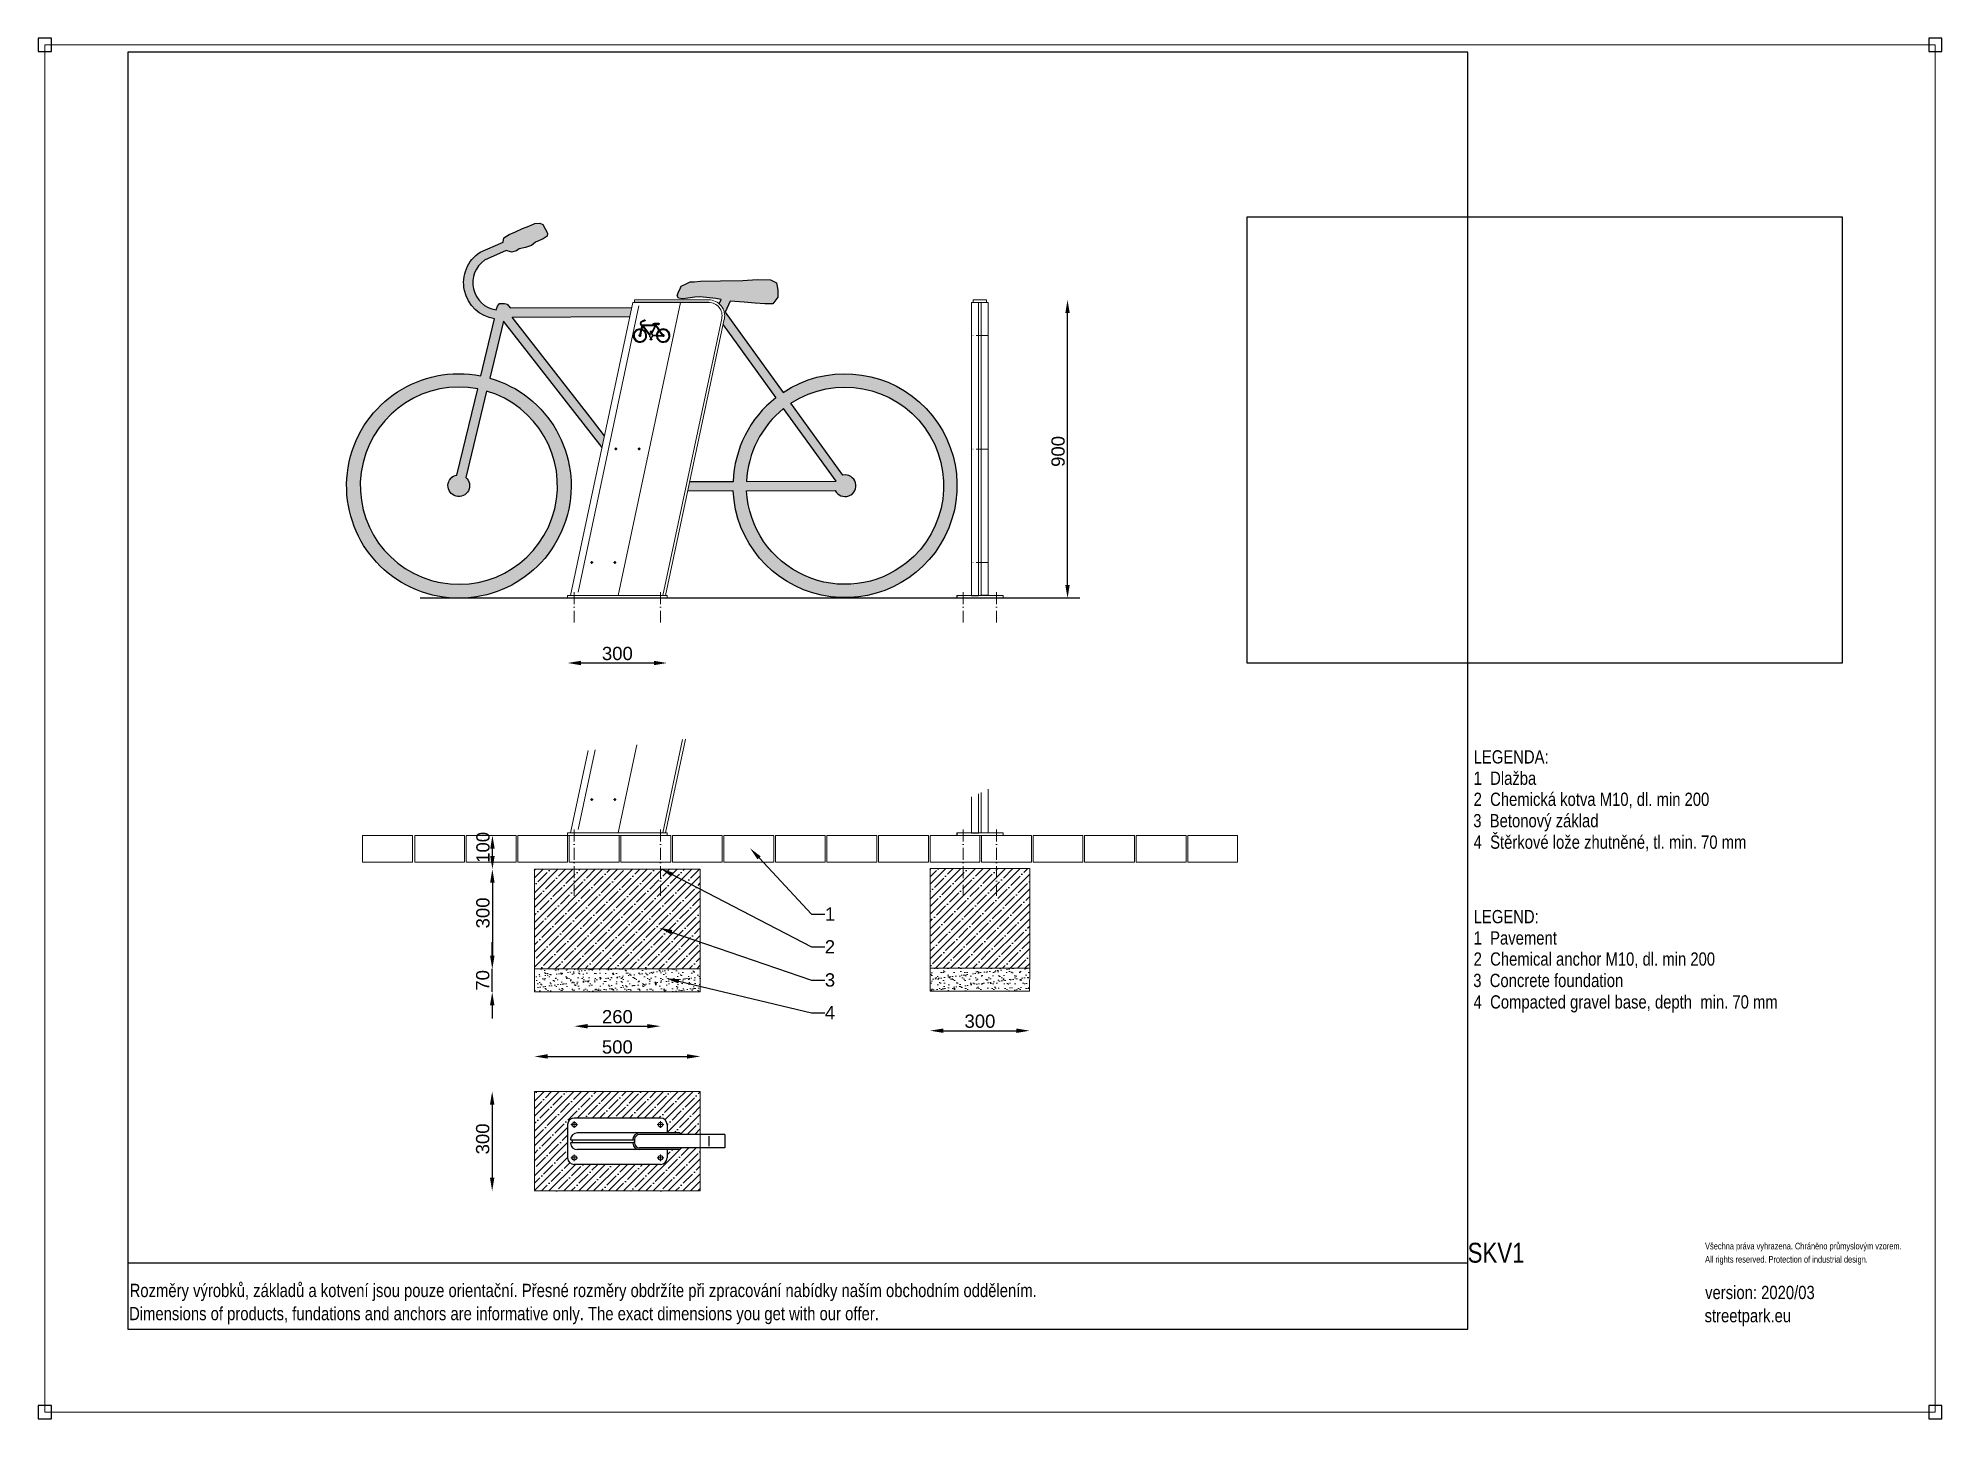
# Model space of a CAD drawing. Header units: millimetres. Extents: x -1411 to 5721, y -19797 to 4144.
# Drawn here: x -20 to 5721, y -20 to 4144 of the extents above; entities outside this region: 1.
import ezdxf
from ezdxf import colors
from ezdxf.entities.mleader import LeaderData, LeaderLine
from ezdxf.math import Vec2, Vec3

# ---------------------------------------------------------------- set-up
doc = ezdxf.new("R2010")
doc.units = ezdxf.units.MM
doc.linetypes.add('ACAD_ISO10W100', pattern=[18.5, 12, -3, 0.5, -3])
doc.linetypes.add('INCONTINUOUS', pattern=[200000.001, 200000, -0.001])
for name, color, linetype in [('KONSTRUKCNI', 6, 'Continuous'), ('KOTY', 3, 'INCONTINUOUS'), ('OBRYSOVA', 7, 'Continuous'), ('OSY', 1, 'ACAD_ISO10W100'), ('POSTAVY ATD', 8, 'Continuous'), ('SRAFY', 30, 'Continuous')]:
    doc.layers.add(name, color=color, linetype=linetype)
doc.layers.add('Nekreslit', color=6, linetype='Continuous', plot=False)
doc.styles.add('SEACAD_Arial', font='arial.ttf', dxfattribs={"width": 0.8})
doc.styles.get("Standard").update_dxf_attribs({"font": 'arial.ttf'})
doc.dimstyles.new('PROFI_CSN', dxfattribs={"dimscale": 0, "dimtxt": 3.5, "dimasz": 3, "dimexe": 1, "dimexo": 0, "dimgap": 1.5, "dimtad": 1, "dimlfac": -1, "dimdsep": 46, "dimtxsty": 'Standard', "dimcen": 0, "dimdle": 1, "dimclrd": 256, "dimclre": 256, "dimclrt": 256, "dimadec": 0, "dimazin": 0, "dimtfac": 0.6, "dimtmove": 0, "dimatfit": 1, "dimfxl": 1, "dimtolj": 1, "dimarcsym": 0})
picture_1 = doc.add_image_def('image1.jpg', size_in_pixel=(1600, 1200))

# ---------------------------------------------------------------- blocks, each defined once
blk = doc.blocks.new('*D1')
at = {"layer": 'DEFPOINTS', "color": 0, "transparency": 16777216}
for p in [(1349.3, 1337.3), (1476.7, 1337.3), (1476.7, 1267.3)]:
    blk.add_point(p, dxfattribs=at)
at = {"layer": 'KOTY', "color": 7, "lineweight": -2, "transparency": 16777216}
for p, q in [((1349.3, 1377.3), (1349.3, 1417.3)), ((1349.3, 1267.3), (1349.3, 1337.3)), ((1349.3, 1227.3), (1349.3, 1187.3))]:
    blk.add_line(p, q, dxfattribs=at)
at = {"layer": 'KOTY', "color": 7, "transparency": 16777216}
for points in [[(1342.7, 1377.3), (1356, 1377.3), (1349.3, 1337.3)], [(1342.7, 1227.3), (1356, 1227.3), (1349.3, 1267.3)]]:
    blk.add_solid(points, dxfattribs=at)
at = {"layer": 'KOTY', "color": 7, "lineweight": 13, "transparency": 16777216, "insert": (1320.9, 1302.3), "char_height": 40, "attachment_point": 5, "rotation": 90}
blk.add_mtext('\\A1;70', dxfattribs=at)
blk = doc.blocks.new('*D4')
at = {"layer": 'DEFPOINTS', "color": 0, "transparency": 16777216}
for p in [(1476.7, 1637.3), (1349.8, 1337.3), (1476.7, 1337.3)]:
    blk.add_point(p, dxfattribs=at)
at = {"layer": 'KOTY', "color": 7, "lineweight": -2, "transparency": 16777216}
blk.add_line((1349.8, 1597.3), (1349.8, 1377.3), dxfattribs=at)
at = {"layer": 'KOTY', "color": 7, "transparency": 16777216}
for points in [[(1343.1, 1597.3), (1356.5, 1597.3), (1349.8, 1637.3)], [(1343.1, 1377.3), (1356.5, 1377.3), (1349.8, 1337.3)]]:
    blk.add_solid(points, dxfattribs=at)
at = {"layer": 'KOTY', "color": 7, "lineweight": 13, "transparency": 16777216, "insert": (1321.4, 1505.7), "char_height": 40, "attachment_point": 5, "rotation": 90}
blk.add_mtext('\\A1;300', dxfattribs=at)
blk = doc.blocks.new('*D5')
at = {"layer": 'DEFPOINTS', "color": 0, "transparency": 16777216}
for p in [(2839.8, 3354.4), (3084.1, 3354.4), (2889.8, 2454.4)]:
    blk.add_point(p, dxfattribs=at)
at = {"layer": 'KOTY', "color": 7, "lineweight": -2, "transparency": 16777216}
blk.add_line((3084.1, 2494.4), (3084.1, 3314.4), dxfattribs=at)
at = {"layer": 'KOTY', "color": 7, "transparency": 16777216}
for points in [[(3077.4, 3314.4), (3090.7, 3314.4), (3084.1, 3354.4)], [(3077.4, 2494.4), (3090.7, 2494.4), (3084.1, 2454.4)]]:
    blk.add_solid(points, dxfattribs=at)
at = {"layer": 'KOTY', "color": 7, "lineweight": 13, "transparency": 16777216, "insert": (3055.7, 2897.2), "char_height": 40, "attachment_point": 5, "rotation": 90}
blk.add_mtext('\\A1;900', dxfattribs=at)
blk = doc.blocks.new('*D6')
at = {"layer": 'DEFPOINTS', "color": 0, "transparency": 16777216}
for p in [(1350, 1739.3), (1576.7, 1739.3), (1476.7, 1637.3)]:
    blk.add_point(p, dxfattribs=at)
at = {"layer": 'KOTY', "color": 7, "lineweight": -2, "transparency": 16777216}
blk.add_line((1350, 1677.3), (1350, 1699.3), dxfattribs=at)
at = {"layer": 'KOTY', "color": 7, "transparency": 16777216}
for points in [[(1343.4, 1699.3), (1356.7, 1699.3), (1350, 1739.3)], [(1343.4, 1677.3), (1356.7, 1677.3), (1350, 1637.3)]]:
    blk.add_solid(points, dxfattribs=at)
at = {"layer": 'KOTY', "color": 7, "lineweight": 13, "transparency": 16777216, "insert": (1321.6, 1703.3), "char_height": 40, "attachment_point": 5, "rotation": 90}
blk.add_mtext('\\A1;100', dxfattribs=at)
blk = doc.blocks.new('*D8')
at = {"layer": 'DEFPOINTS', "color": 0, "transparency": 16777216}
for p in [(1476.7, 1267.3), (1976.7, 1267.3), (1976.7, 1072.9)]:
    blk.add_point(p, dxfattribs=at)
at = {"layer": 'KOTY', "color": 7, "lineweight": -2, "transparency": 16777216}
blk.add_line((1516.7, 1072.9), (1936.7, 1072.9), dxfattribs=at)
at = {"layer": 'KOTY', "color": 7, "transparency": 16777216}
for points in [[(1516.7, 1079.6), (1516.7, 1066.3), (1476.7, 1072.9)], [(1936.7, 1079.6), (1936.7, 1066.3), (1976.7, 1072.9)]]:
    blk.add_solid(points, dxfattribs=at)
at = {"layer": 'KOTY', "color": 7, "lineweight": 13, "transparency": 16777216, "insert": (1726.7, 1101.3), "char_height": 40, "attachment_point": 5}
blk.add_mtext('\\A1;500', dxfattribs=at)
blk = doc.blocks.new('*D9')
at = {"layer": 'DEFPOINTS', "color": 0, "transparency": 16777216}
for p in [(2669.8, 1339.3), (2969.9, 1339.3), (2969.9, 1150.5)]:
    blk.add_point(p, dxfattribs=at)
at = {"layer": 'KOTY', "color": 7, "lineweight": -2, "transparency": 16777216}
blk.add_line((2709.8, 1150.5), (2929.9, 1150.5), dxfattribs=at)
at = {"layer": 'KOTY', "color": 7, "transparency": 16777216}
for points in [[(2709.8, 1157.2), (2709.8, 1143.9), (2669.8, 1150.5)], [(2929.9, 1157.2), (2929.9, 1143.9), (2969.9, 1150.5)]]:
    blk.add_solid(points, dxfattribs=at)
at = {"layer": 'KOTY', "color": 7, "lineweight": 13, "transparency": 16777216, "insert": (2819.9, 1179), "char_height": 40, "attachment_point": 5}
blk.add_mtext('\\A1;300', dxfattribs=at)
blk = doc.blocks.new('*D10')
at = {"layer": 'DEFPOINTS', "color": 0, "transparency": 16777216}
for p in [(1476.7, 967.3), (1349.2, 667.3), (1476.7, 667.3)]:
    blk.add_point(p, dxfattribs=at)
at = {"layer": 'KOTY', "color": 7, "lineweight": -2, "transparency": 16777216}
blk.add_line((1349.2, 927.3), (1349.2, 707.3), dxfattribs=at)
at = {"layer": 'KOTY', "color": 7, "transparency": 16777216}
for points in [[(1342.5, 927.3), (1355.9, 927.3), (1349.2, 967.3)], [(1342.5, 707.3), (1355.9, 707.3), (1349.2, 667.3)]]:
    blk.add_solid(points, dxfattribs=at)
at = {"layer": 'KOTY', "color": 7, "lineweight": 13, "transparency": 16777216, "insert": (1320.7, 824.3), "char_height": 40, "attachment_point": 5, "rotation": 90}
blk.add_mtext('\\A1;300', dxfattribs=at)
blk = doc.blocks.new('*D11')
at = {"layer": 'DEFPOINTS', "color": 0, "transparency": 16777216}
for p in [(1596.7, 1637.3), (1856.7, 1637.3), (1856.7, 1164.1)]:
    blk.add_point(p, dxfattribs=at)
at = {"layer": 'KOTY', "color": 7, "lineweight": -2, "transparency": 16777216}
blk.add_line((1636.7, 1164.1), (1816.7, 1164.1), dxfattribs=at)
at = {"layer": 'KOTY', "color": 7, "transparency": 16777216}
for points in [[(1636.7, 1170.7), (1636.7, 1157.4), (1596.7, 1164.1)], [(1816.7, 1170.7), (1816.7, 1157.4), (1856.7, 1164.1)]]:
    blk.add_solid(points, dxfattribs=at)
at = {"layer": 'KOTY', "color": 7, "lineweight": 13, "transparency": 16777216, "insert": (1726.7, 1192.5), "char_height": 40, "attachment_point": 5}
blk.add_mtext('\\A1;260', dxfattribs=at)
blk = doc.blocks.new('*D12')
at = {"layer": 'DEFPOINTS', "color": 0, "transparency": 16777216}
for p in [(1576.7, 2454.4), (1876.7, 2454.4), (1876.7, 2259.3)]:
    blk.add_point(p, dxfattribs=at)
at = {"layer": 'KOTY', "color": 7, "lineweight": -2, "transparency": 16777216}
blk.add_line((1616.7, 2259.3), (1836.7, 2259.3), dxfattribs=at)
at = {"layer": 'KOTY', "color": 7, "transparency": 16777216}
for points in [[(1616.7, 2265.9), (1616.7, 2252.6), (1576.7, 2259.3)], [(1836.7, 2265.9), (1836.7, 2252.6), (1876.7, 2259.3)]]:
    blk.add_solid(points, dxfattribs=at)
at = {"layer": 'KOTY', "color": 7, "lineweight": 13, "transparency": 16777216, "insert": (1726.7, 2287.7), "char_height": 40, "attachment_point": 5}
blk.add_mtext('\\A1;300', dxfattribs=at)
blk = doc.blocks.new('*D3')
at = {"layer": 'DEFPOINTS', "color": 0, "transparency": 16777216}
for p in [(-1411, -17696.9), (-1257.3, -17696.9), (-1411, -19796.8)]:
    blk.add_point(p, dxfattribs=at)
at = {"layer": 'OBRYSOVA', "color": 7, "lineweight": -2, "transparency": 16777216}
blk.add_line((-1257.3, -19756.8), (-1257.3, -17736.9), dxfattribs=at)
at = {"layer": 'OBRYSOVA', "color": 7, "transparency": 16777216}
for points in [[(-1264, -17736.9), (-1250.7, -17736.9), (-1257.3, -17696.9)], [(-1264, -19756.8), (-1250.7, -19756.8), (-1257.3, -19796.8)]]:
    blk.add_solid(points, dxfattribs=at)
at = {"layer": 'OBRYSOVA', "color": 7, "lineweight": 15, "transparency": 16777216, "insert": (-1285.8, -18746.8), "char_height": 40, "attachment_point": 5, "rotation": 90}
blk.add_mtext('\\A1;2100', dxfattribs=at)

msp = doc.modelspace()

# ---------------------------------------------------------------- hatches: boundary and pattern name
h = msp.add_hatch(color=9)
h.paths.add_polyline_path([(1341.9, 3118.4), (1383.4, 3290.3), (1680.6, 2909), (1688.1, 2944.1), (1651.3, 2991.3), (1409, 3302.2), (1764.5, 3303.9), (1770.4, 3331.5), (1403.5, 3329.7), (1394.5, 3341.6), (1386.5, 3343), (1371.7, 3342.9), (1365.2, 3334.9), (1360.8, 3323.9, -0.677618), (1326.5, 3474.2), (1391.9, 3502.7), (1407.7, 3497.6), (1422.3, 3501.9), (1431, 3508.1), (1449.9, 3512.4), (1468.2, 3517.8), (1479.4, 3528.2), (1502.7, 3538.7), (1514.7, 3545.8), (1516.4, 3555.3), (1501.6, 3581.2), (1492.9, 3585.5), (1478.2, 3584.6), (1460, 3576.6), (1441.1, 3569.6), (1419.5, 3559.2), (1400.4, 3551.2), (1384.8, 3541.6), (1382.5, 3528.6), (1313.2, 3498.4, 0.687103), (1356.6, 3296.7), (1315.1, 3124.9, 49.066025)])
h.paths.add_polyline_path([(1305.7, 3085.6), (1243, 2826, 4.529193), (1269.6, 2818.9), (1332.4, 3079.1, -0.952529), (1193.1, 2501.8, -0.023152), (1166.4, 2508.1, -0.956965)], flags=16)
h.paths.add_polyline_path([(2226.5, 3075.2), (2051.3, 3317.2), (2067.1, 3350), (2109.3, 3346.9), (2142.3, 3344.6), (2171.8, 3342.4), (2195.4, 3342.5), (2210.7, 3362.6), (2210.6, 3383.9), (2207, 3405.1), (2188, 3414.5), (2147.8, 3415.6), (2105.3, 3412.9), (2038.1, 3411.3), (1977.8, 3411), (1957.8, 3408.6), (1946.1, 3408.6), (1936.6, 3403.8), (1919.3, 3395.1), (1915.5, 3385.9), (1910.8, 3378.9), (1906.9, 3366.8), (1910.9, 3358.9), (1923.9, 3357.7), (1939.1, 3359), (1960.4, 3362.6), (1975.8, 3363.8), (1995.8, 3361.6), (2023.1, 3358.2), (2039.8, 3355), (2033.8, 3342.6, -0.272162), (2049.2, 3296.4), (2045.4, 3278.5), (2204.3, 3059.1, 0.220395), (2075.8, 2805.9), (1944.8, 2805.2), (1938.9, 2777.7), (2075.9, 2778.4, 3.794465)])
h.paths.add_polyline_path([(2598.5, 2561.3, -0.610485), (2116.3, 2778.6), (2383.7, 2779.9, 2.046354), (2407, 2825.9), (2250.2, 3042.4, -0.954745)], flags=16)
h.paths.add_polyline_path([(2386.4, 2807.4), (2116.2, 2806.1, -0.217493), (2228, 3026.3)], flags=16)
at = {"transparency": 33554508}
h = msp.add_hatch(dxfattribs=at)
h.set_pattern_fill('ANSI35', color=9, scale=5)
h.paths.add_polyline_path([(1976.7, 1637.3), (1476.7, 1637.3), (1476.7, 1337.3), (1976.7, 1337.3)])
h = msp.add_hatch(dxfattribs=at)
h.set_pattern_fill('ANSI35', color=9, scale=5)
h.paths.add_polyline_path([(2969.9, 1639.3), (2669.8, 1639.3), (2669.8, 1339.3), (2969.9, 1339.3)])
h = msp.add_hatch(dxfattribs=at)
h.set_pattern_fill('ANSI35', color=9, scale=5)
h.paths.add_polyline_path([(1476.7, 667.3), (1976.7, 667.3), (1976.7, 797.3), (1916.7, 797.3), (1916.7, 794.3, -0.414214), (1914.7, 792.3), (1876.7, 792.3), (1876.7, 767.3, -0.414214), (1856.7, 747.3), (1596.7, 747.3, -0.414214), (1576.7, 767.3), (1576.7, 867.3, -0.414214), (1596.7, 887.3), (1856.7, 887.3, -0.414214), (1876.7, 867.3), (1876.7, 842.3), (1914.7, 842.3, -0.414214), (1916.7, 840.3), (1916.7, 837.3), (1976.7, 837.3), (1976.7, 967.3), (1476.7, 967.3)])
at = {"layer": 'POSTAVY ATD'}
h = msp.add_hatch(color=7, dxfattribs=at)
edge = h.paths.add_edge_path(flags=16)
edge.add_line((1828.4, 3251.4), (1828.3, 3257.9))
edge.add_line((1828.3, 3257.9), (1830.2, 3257.9))
edge.add_line((1830.2, 3257.9), (1830.2, 3259))
edge.add_line((1830.2, 3259), (1825.7, 3259))
edge.add_line((1825.7, 3259), (1825.7, 3257.9))
edge.add_line((1825.7, 3257.9), (1827.5, 3257.9))
edge.add_line((1827.5, 3257.9), (1827.6, 3251.3))
edge.add_arc((1828.2, 3246.3), 5.07, 96.61221, 126.57722)
edge.add_line((1825.1, 3250.4), (1821.7, 3254.8))
edge.add_line((1821.7, 3254.8), (1819, 3258.2))
edge.add_line((1819, 3258.2), (1804.4, 3276.9))
edge.add_line((1804.4, 3276.9), (1840.9, 3277.1))
edge.add_line((1840.9, 3277.1), (1828.5, 3251.4))
edge.add_arc((1828.2, 3246.3), 5.07, 86.19149, 87.78087)
edge = h.paths.add_edge_path(flags=16)
edge.add_arc((1794.8, 3246.4), 17.9, 78.95638, 253.91725)
edge.add_arc((1794.8, 3246.4), 17.9, 253.91725, 259.22227)
edge.add_arc((1794.8, 3246.4), 17.9, 259.22227, 433.65136)
edge.add_line((1799.8, 3263.5), (1796.1, 3247.9))
edge.add_arc((1794.8, 3246.4), 1.96, -259.9939, 50.20379, ccw=False)
edge.add_line((1794.5, 3248.3), (1798.2, 3263.9))
edge = h.paths.add_edge_path(flags=16)
edge.add_line((1830.1, 3251), (1842.2, 3276.1))
edge.add_line((1842.2, 3276.1), (1852.2, 3262.3))
edge.add_arc((1864.8, 3246.4), 20.3, 128.23284, 177.94885)
edge.add_line((1844.5, 3247.1), (1833.2, 3247.1))
edge.add_arc((1828.2, 3246.3), 5.07, 8.51092, 67.48582)
edge = h.paths.add_edge_path()
edge.add_line((1802.8, 3290.5), (1803, 3291.3))
edge.add_line((1803, 3291.3), (1803.9, 3291.9))
edge.add_line((1803.9, 3291.9), (1805.1, 3292.4))
edge.add_line((1805.1, 3292.4), (1806.4, 3293))
edge.add_line((1806.4, 3293), (1807.5, 3293.4))
edge.add_line((1807.5, 3293.4), (1808.6, 3293.9))
edge.add_line((1808.6, 3293.9), (1809.5, 3293.9))
edge.add_line((1809.5, 3293.9), (1810, 3293.7))
edge.add_line((1810, 3293.7), (1810.9, 3292.1))
edge.add_line((1810.9, 3292.1), (1810.8, 3291.6))
edge.add_line((1810.8, 3291.6), (1810.1, 3291.1))
edge.add_line((1810.1, 3291.1), (1808.7, 3290.5))
edge.add_line((1808.7, 3290.5), (1808, 3289.9))
edge.add_line((1808, 3289.9), (1806.9, 3289.6))
edge.add_line((1806.9, 3289.6), (1805.8, 3289.3))
edge.add_line((1805.8, 3289.3), (1805.2, 3288.9))
edge.add_line((1805.2, 3288.9), (1804.4, 3288.7))
edge.add_line((1804.4, 3288.7), (1803.4, 3289))
edge.add_line((1803.4, 3289), (1799.5, 3287.3))
edge.add_arc((1802.3, 3283.2), 4.99, 124.64556, 261.13468)
edge.add_line((1801.5, 3278.2), (1801.8, 3278.9))
edge.add_line((1801.8, 3278.9), (1802.2, 3279.4))
edge.add_line((1802.2, 3279.4), (1803.1, 3279.4))
edge.add_line((1803.1, 3279.4), (1803.6, 3279.3))
edge.add_line((1803.6, 3279.3), (1804.1, 3278.6))
edge.add_line((1804.1, 3278.6), (1841.7, 3278.8))
edge.add_line((1841.7, 3278.8), (1842.3, 3280.1))
edge.add_line((1842.3, 3280.1), (1841.3, 3280.3))
edge.add_line((1841.3, 3280.3), (1839.7, 3280.5))
edge.add_line((1839.7, 3280.5), (1838.5, 3280.6))
edge.add_line((1838.5, 3280.6), (1837.6, 3280.6))
edge.add_line((1837.6, 3280.6), (1836.3, 3280.3))
edge.add_line((1836.3, 3280.3), (1835.4, 3280.3))
edge.add_line((1835.4, 3280.3), (1834.6, 3280.3))
edge.add_line((1834.6, 3280.3), (1834.4, 3280.8))
edge.add_line((1834.4, 3280.8), (1834.6, 3281.5))
edge.add_line((1834.6, 3281.5), (1834.9, 3282))
edge.add_line((1834.9, 3282), (1835.1, 3282.5))
edge.add_line((1835.1, 3282.5), (1836.1, 3283))
edge.add_line((1836.1, 3283), (1836.7, 3283.3))
edge.add_line((1836.7, 3283.3), (1837.4, 3283.3))
edge.add_line((1837.4, 3283.3), (1838.6, 3283.5))
edge.add_line((1838.6, 3283.5), (1842.2, 3283.5))
edge.add_line((1842.2, 3283.5), (1846.3, 3283.6))
edge.add_line((1846.3, 3283.6), (1848.8, 3283.7))
edge.add_line((1848.8, 3283.7), (1851.2, 3283.7))
edge.add_line((1851.2, 3283.7), (1852.4, 3283.1))
edge.add_line((1852.4, 3283.1), (1852.6, 3281.8))
edge.add_line((1852.6, 3281.8), (1852.6, 3280.6))
edge.add_line((1852.6, 3280.6), (1851.7, 3279.3))
edge.add_line((1851.7, 3279.3), (1850.3, 3279.3))
edge.add_line((1850.3, 3279.3), (1848.5, 3279.5))
edge.add_line((1848.5, 3279.5), (1846.5, 3279.6))
edge.add_line((1846.5, 3279.6), (1844, 3279.8))
edge.add_line((1844, 3279.8), (1843, 3277.8))
edge.add_line((1843, 3277.8), (1853.6, 3263.3))
edge.add_arc((1864.8, 3246.4), 20.3, -177.38089, 123.56258, ccw=False)
edge.add_line((1844.5, 3245.5), (1833.1, 3245.4))
edge.add_arc((1828.2, 3246.3), 5.07, 272.78709, 349.7469, ccw=False)
edge.add_line((1828.4, 3241.2), (1828.4, 3235.4))
edge.add_line((1828.4, 3235.4), (1830.3, 3235.4))
edge.add_line((1830.3, 3235.4), (1830.3, 3234.2))
edge.add_line((1830.3, 3234.2), (1825.9, 3234.2))
edge.add_line((1825.9, 3234.2), (1825.9, 3235.4))
edge.add_line((1825.9, 3235.4), (1827.7, 3235.4))
edge.add_line((1827.7, 3235.4), (1827.6, 3241.3))
edge.add_arc((1828.2, 3246.3), 5.07, 145.52885, 263.95575, ccw=False)
edge.add_line((1824, 3249.2), (1802.9, 3276.2))
edge.add_line((1802.9, 3276.2), (1800.4, 3265.9))
edge.add_arc((1794.8, 3246.4), 20.3, -281.34507, 73.98466, ccw=False)
edge.add_line((1798.8, 3266.3), (1801.3, 3276.6))
edge.add_arc((1802.3, 3283.2), 6.64, 123.16244, 261.13468, ccw=False)
edge.add_line((1798.7, 3288.7), (1802.8, 3290.5))
edge = h.paths.add_edge_path(flags=16)
edge.add_arc((1864.8, 3246.4), 17.9, 128.55021, 177.63148)
edge.add_line((1846.9, 3247.1), (1863.2, 3247.2))
edge.add_line((1863.2, 3247.2), (1853.6, 3260.3))
edge = h.paths.add_edge_path(flags=16)
edge.add_arc((1864.8, 3246.4), 17.9, -51.44979, 123.24521, ccw=False)
edge.add_arc((1864.8, 3246.4), 17.9, 182.93648, 308.55021, ccw=False)
edge.add_line((1846.9, 3245.5), (1863, 3245.5))
edge.add_arc((1864.8, 3246.4), 1.96, 205.17795, 461.00374)
edge.add_line((1864.4, 3248.3), (1855, 3261.3))
at = {"layer": 'SRAFY', "lineweight": 15}
h = msp.add_hatch(dxfattribs=at)
h.set_pattern_fill('AR-SAND', color=9, scale=0.5, style=0)
h.paths.add_polyline_path([(1476.7, 1337.3), (1476.7, 1267.3), (1976.7, 1267.3), (1976.7, 1337.3)])
h = msp.add_hatch(dxfattribs=at)
h.set_pattern_fill('AR-SAND', color=9, scale=0.5, style=0)
h.paths.add_polyline_path([(2969.9, 1339.3), (2669.8, 1339.3), (2669.8, 1269.3), (2969.8, 1269.3)])

# ---------------------------------------------------------------- linework, layer by layer
at = {"layer": 'KONSTRUKCNI', "color": 9}
msp.add_line((3121.4, 2454.4), (1132.1, 2454.4), dxfattribs=at)
at = {"layer": 'Nekreslit'}
msp.add_line((250.6, 451.1), (4290.6, 451.1), dxfattribs=at)
at = {"layer": 'Nekreslit', "color": 4, "lineweight": 15}
msp.add_lwpolyline([(5700.6, 0), (0, 0), (0, 4123.6), (5700.6, 4123.6)], close=True, dxfattribs=at)
at = {"layer": 'Nekreslit'}
msp.add_lwpolyline([(250.6, 251.1), (4290.6, 251.1), (4290.6, 4101.1), (250.6, 4101.1)], close=True, dxfattribs=at)
at = {"layer": 'OBRYSOVA', "lineweight": 15}
for p, q in [((1585.7, 2462.4), (1773.6, 3346.4)), ((1608.2, 2472.4), (1791.9, 3336.4)), ((1728.8, 2462.4), (1916.7, 3346.4)), ((1916.7, 3346.4), (1773.6, 3346.4)), ((2002.3, 3354.4), (1778.6, 3354.4)), ((1778.6, 3354.4), (1778.6, 3346.4)), ((2815.8, 3346.4), (2794.8, 3346.4)), ((2794.8, 3346.4), (2794.8, 2462.4)), ((2839.8, 3354.4), (2799.8, 3354.4)), ((2799.8, 3354.4), (2799.8, 3346.4)), ((2799.8, 3346.4), (2839.8, 3346.4)), ((2815.8, 2462.4), (2815.8, 3346.4)), ((2823.8, 2462.4), (2823.8, 3346.4)), ((2823.8, 3346.4), (2844.8, 3346.4)), ((2839.8, 3346.4), (2839.8, 3354.4)), ((2844.8, 3346.4), (2844.8, 2462.4)), ((1863.7, 2462.4), (2041.4, 3298.1)), ((1871.9, 2462.4), (2049.2, 3296.4)), ((1876.7, 2462.4), (1576.7, 2462.4)), ((1576.7, 2462.4), (1576.7, 2454.4)), ((1576.7, 2454.4), (1876.7, 2454.4)), ((1876.7, 2454.4), (1876.7, 2462.4)), ((2889.8, 2462.4), (2749.8, 2462.4)), ((2749.8, 2462.4), (2749.8, 2454.4)), ((2749.8, 2454.4), (2889.8, 2454.4)), ((2889.8, 2454.4), (2889.8, 2462.4)), ((1728.8, 1747.3), (1785.1, 2012.3)), ((1863.7, 1747.3), (1923.5, 2028.6)), ((1871.9, 1747.3), (1931.9, 2029.6)), ((1585.7, 1747.3), (1638.3, 1995.1)), ((1608.2, 1757.3), (1659.3, 1997.5)), ((2794.8, 1855.3), (2794.8, 1747.3)), ((2815.8, 1747.3), (2815.8, 1865)), ((2823.8, 1747.3), (2823.8, 1868.7)), ((2844.8, 1878.4), (2844.8, 1747.3)), ((1876.7, 1747.3), (1576.7, 1747.3)), ((1576.7, 1747.3), (1576.7, 1739.3)), ((1576.7, 1739.3), (1876.7, 1739.3)), ((1876.7, 1739.3), (1876.7, 1747.3)), ((2889.8, 1747.3), (2749.8, 1747.3)), ((2749.8, 1747.3), (2749.8, 1739.3)), ((2749.8, 1739.3), (2889.8, 1739.3)), ((2844.8, 1747.3), (2823.8, 1747.3)), ((2889.8, 1739.3), (2889.8, 1747.3))]:
    msp.add_line(p, q, dxfattribs=at)
at = {"layer": 'OBRYSOVA'}
for p, q in [((2002.3, 3346.4), (1778.6, 3346.4)), ((2749.8, 2462.4), (2749.8, 2454.4)), ((2794.8, 2462.4), (2815.8, 2462.4)), ((2844.8, 2462.4), (2823.8, 2462.4)), ((2749.8, 1747.3), (2749.8, 1739.3)), ((2794.8, 1747.3), (2815.8, 1747.3)), ((1576.7, 867.3), (1576.7, 767.3)), ((1856.7, 887.3), (1596.7, 887.3)), ((1876.7, 867.3), (1876.7, 842.3)), ((1587.7, 821.3), (1775.6, 821.3)), ((1587.7, 813.3), (1775.6, 813.3)), ((1590.6, 821.3), (1590.6, 813.3)), ((1793.6, 842.3), (1605.6, 842.3)), ((1775.6, 821.3), (1778.6, 821.3)), ((1775.6, 813.3), (1778.6, 813.3)), ((1778.6, 822.3), (1778.6, 812.3)), ((1914.7, 842.3), (1793.6, 842.3)), ((2050.3, 837.3), (1793.6, 837.3)), ((1916.7, 840.3), (1916.7, 837.3)), ((2002.3, 832.3), (2002.3, 802.3)), ((2050.3, 837.3), (2050.3, 797.3)), ((1856.7, 747.3), (1596.7, 747.3)), ((1793.6, 792.3), (1605.6, 792.3)), ((2050.3, 797.3), (1793.6, 797.3)), ((1914.7, 792.3), (1793.6, 792.3)), ((1876.7, 792.3), (1876.7, 767.3)), ((1916.7, 797.3), (1916.7, 794.3))]:
    msp.add_line(p, q, dxfattribs=at)
for points in [[(-20, 4103.6), (20, 4103.6), (20, 4143.6), (-20, 4143.6)], [(5680.6, 4103.6), (5720.6, 4103.6), (5720.6, 4143.6), (5680.6, 4143.6)], [(5680.6, 4103.6), (5720.6, 4103.6), (5720.6, 4143.6), (5680.6, 4143.6)], [(-20, -20), (20, -20), (20, 20), (-20, 20)], [(5680.6, -20), (5720.6, -20), (5720.6, 20), (5680.6, 20)]]:
    msp.add_lwpolyline(points, close=True, dxfattribs=at)
for centre, radius in [((1794.8, 3246.4), 2.5), ((1864.8, 3246.4), 2.5), ((1596.7, 867.3), 7), ((1856.7, 867.3), 7), ((1596.7, 767.3), 7), ((1856.7, 767.3), 7)]:
    msp.add_circle(centre, radius, dxfattribs=at)
at = {"layer": 'OBRYSOVA', "lineweight": 15}
for centre in [(1722.2, 2904.7), (1792.2, 2904.7), (1649.4, 2562.4), (1719.4, 2562.4), (1649.4, 1847.3), (1719.4, 1847.3)]:
    msp.add_circle(centre, 2.5, dxfattribs=at)
for radius in [48, 40]:
    msp.add_arc((2002.3, 3306.4), radius, 348, 90, dxfattribs=at)
at = {"layer": 'OBRYSOVA'}
for centre, radius, start, end in [((1596.7, 867.3), 20, 90, 180), ((1856.7, 867.3), 20, 0, 90), ((1605.6, 822.3), 20, 90, 176.81526), ((1587.7, 823.3), 2, 176.81526, 270), ((1587.7, 811.3), 2, 90, 183.18474), ((1605.6, 812.3), 20, 183.18474, 270), ((1793.6, 822.3), 20, 90, 176.81526), ((1775.6, 823.3), 2, 176.81526, 270), ((1775.6, 811.3), 2, 90, 183.18474), ((1793.6, 812.3), 20, 183.18474, 270), ((1793.6, 822.3), 15, 90, 180), ((1793.6, 812.3), 15, 180, 270), ((1914.7, 840.3), 2, 0, 90), ((1596.7, 767.3), 20, 180, 270), ((1856.7, 767.3), 20, 270, 0), ((1914.7, 794.3), 2, 270, 0)]:
    msp.add_arc(centre, radius, start, end, dxfattribs=at)
at = {"layer": 'OSY'}
for p, q in [((1798.8, 3246.4), (1790.8, 3246.4)), ((1794.8, 3250.4), (1794.8, 3242.4)), ((1868.8, 3246.4), (1860.8, 3246.4)), ((1864.8, 3250.4), (1864.8, 3242.4))]:
    msp.add_line(p, q, dxfattribs=at)
at = {"layer": 'OSY', "color": 0, "lineweight": 15, "ltscale": 3}
for p, q in [((2844.8, 3246.4), (2794.8, 3246.4)), ((1726.2, 2904.7), (1718.2, 2904.7)), ((1722.2, 2908.7), (1722.2, 2900.7)), ((1796.2, 2904.7), (1788.2, 2904.7)), ((1792.2, 2908.7), (1792.2, 2900.7)), ((2844.8, 2904.4), (2794.8, 2904.4)), ((1653.4, 2562.4), (1645.4, 2562.4)), ((1649.4, 2566.4), (1649.4, 2558.4)), ((1723.4, 2562.4), (1715.4, 2562.4)), ((1719.4, 2566.4), (1719.4, 2558.4)), ((2844.8, 2562.4), (2794.8, 2562.4)), ((1596.7, 2472.4), (1596.7, 2372.4)), ((1856.7, 2472.4), (1856.7, 2372.4)), ((2769.8, 2472.4), (2769.8, 2372.4)), ((2869.8, 2472.4), (2869.8, 2372.4)), ((1653.4, 1847.3), (1645.4, 1847.3)), ((1649.4, 1851.3), (1649.4, 1843.3)), ((1723.4, 1847.3), (1715.4, 1847.3)), ((1719.4, 1851.3), (1719.4, 1843.3)), ((1596.7, 1757.3), (1596.7, 1557.3)), ((1856.7, 1757.3), (1856.7, 1557.3)), ((2769.8, 1757.3), (2769.8, 1557.3)), ((2869.8, 1757.3), (2869.8, 1557.3)), ((1606.7, 867.3), (1586.7, 867.3)), ((1596.7, 877.3), (1596.7, 857.3)), ((1866.7, 867.3), (1846.7, 867.3)), ((1856.7, 877.3), (1856.7, 857.3)), ((1606.7, 767.3), (1586.7, 767.3)), ((1596.7, 777.3), (1596.7, 757.3)), ((1866.7, 767.3), (1846.7, 767.3)), ((1856.7, 777.3), (1856.7, 757.3))]:
    msp.add_line(p, q, dxfattribs=at)
at = {"layer": 'POSTAVY ATD', "color": 7}
for p, q in [((1798.7, 3288.7), (1802.8, 3290.5)), ((1798.8, 3266.3), (1801.3, 3276.6)), ((1803.4, 3289), (1799.5, 3287.3)), ((1802.9, 3276.2), (1800.4, 3265.9)), ((1801.5, 3278.2), (1801.8, 3278.9)), ((1801.8, 3278.9), (1802.2, 3279.4)), ((1802.2, 3279.4), (1803.1, 3279.4)), ((1802.8, 3290.5), (1803, 3291.3)), ((1824, 3249.2), (1802.9, 3276.2)), ((1803, 3291.3), (1803.9, 3291.9)), ((1803.1, 3279.4), (1803.6, 3279.3)), ((1804.4, 3288.7), (1803.4, 3289)), ((1803.6, 3279.3), (1804.1, 3278.6)), ((1803.9, 3291.9), (1805.1, 3292.4)), ((1804.1, 3278.6), (1841.7, 3278.8)), ((1805.2, 3288.9), (1804.4, 3288.7)), ((1804.4, 3276.9), (1840.9, 3277.1)), ((1819, 3258.2), (1804.4, 3276.9)), ((1805.1, 3292.4), (1806.4, 3293)), ((1805.8, 3289.3), (1805.2, 3288.9)), ((1806.9, 3289.6), (1805.8, 3289.3)), ((1806.4, 3293), (1807.5, 3293.4)), ((1808, 3289.9), (1806.9, 3289.6)), ((1807.5, 3293.4), (1808.6, 3293.9)), ((1808.7, 3290.5), (1808, 3289.9)), ((1808.6, 3293.9), (1809.5, 3293.9)), ((1810.1, 3291.1), (1808.7, 3290.5)), ((1809.5, 3293.9), (1810, 3293.7)), ((1810, 3293.7), (1810.9, 3292.1)), ((1810.8, 3291.6), (1810.1, 3291.1)), ((1810.9, 3292.1), (1810.8, 3291.6)), ((1840.9, 3277.1), (1828.5, 3251.4)), ((1830.1, 3251), (1842.2, 3276.1)), ((1834.4, 3280.8), (1834.6, 3281.5)), ((1834.6, 3280.3), (1834.4, 3280.8)), ((1834.6, 3281.5), (1834.9, 3282)), ((1835.4, 3280.3), (1834.6, 3280.3)), ((1834.9, 3282), (1835.1, 3282.5)), ((1835.1, 3282.5), (1836.1, 3283)), ((1836.3, 3280.3), (1835.4, 3280.3)), ((1836.1, 3283), (1836.7, 3283.3)), ((1837.6, 3280.6), (1836.3, 3280.3)), ((1836.7, 3283.3), (1837.4, 3283.3)), ((1837.4, 3283.3), (1838.6, 3283.5)), ((1838.5, 3280.6), (1837.6, 3280.6)), ((1839.7, 3280.5), (1838.5, 3280.6)), ((1838.6, 3283.5), (1842.2, 3283.5)), ((1841.3, 3280.3), (1839.7, 3280.5)), ((1842.3, 3280.1), (1841.3, 3280.3)), ((1841.7, 3278.8), (1842.3, 3280.1)), ((1842.2, 3283.5), (1846.3, 3283.6)), ((1842.2, 3276.1), (1852.2, 3262.3)), ((1844, 3279.8), (1843, 3277.8)), ((1843, 3277.8), (1853.6, 3263.3)), ((1846.5, 3279.6), (1844, 3279.8)), ((1846.3, 3283.6), (1848.8, 3283.7)), ((1848.5, 3279.5), (1846.5, 3279.6)), ((1850.3, 3279.3), (1848.5, 3279.5)), ((1848.8, 3283.7), (1851.2, 3283.7)), ((1851.7, 3279.3), (1850.3, 3279.3)), ((1851.2, 3283.7), (1852.4, 3283.1)), ((1852.6, 3280.6), (1851.7, 3279.3)), ((1852.4, 3283.1), (1852.6, 3281.8)), ((1852.6, 3281.8), (1852.6, 3280.6)), ((1794.5, 3248.3), (1798.2, 3263.9)), ((1799.8, 3263.5), (1796.1, 3247.9)), ((1821.7, 3254.8), (1819, 3258.2)), ((1825.1, 3250.4), (1821.7, 3254.8)), ((1830.2, 3259), (1825.7, 3259)), ((1825.7, 3259), (1825.7, 3257.9)), ((1825.7, 3257.9), (1827.5, 3257.9)), ((1825.9, 3234.2), (1825.9, 3235.4)), ((1825.9, 3235.4), (1827.7, 3235.4)), ((1830.3, 3234.2), (1825.9, 3234.2)), ((1827.5, 3257.9), (1827.6, 3251.3)), ((1827.7, 3235.4), (1827.6, 3241.3)), ((1828.4, 3251.4), (1828.3, 3257.9)), ((1828.3, 3257.9), (1830.2, 3257.9)), ((1828.4, 3241.2), (1828.4, 3235.4)), ((1828.4, 3235.4), (1830.3, 3235.4)), ((1830.2, 3257.9), (1830.2, 3259)), ((1830.3, 3235.4), (1830.3, 3234.2)), ((1844.5, 3245.5), (1833.1, 3245.4)), ((1844.5, 3247.1), (1833.2, 3247.1)), ((1846.9, 3247.1), (1863.2, 3247.2)), ((1846.9, 3245.5), (1863, 3245.5)), ((1863.2, 3247.2), (1853.6, 3260.3)), ((1864.4, 3248.3), (1855, 3261.3))]:
    msp.add_line(p, q, dxfattribs=at)
at = {"layer": 'POSTAVY ATD', "color": 9, "lineweight": 15}
for p, q in [((1976.7, 1637.3), (1476.7, 1637.3)), ((1476.7, 1637.3), (1476.7, 1337.3)), ((1976.7, 1337.3), (1976.7, 1637.3)), ((1476.7, 1337.3), (1476.7, 1267.3)), ((1476.7, 1337.3), (1976.7, 1337.3)), ((1976.7, 1337.3), (1976.7, 1267.3)), ((2669.8, 1339.3), (2669.8, 1269.3)), ((2969.8, 1269.3), (2969.9, 1339.3)), ((1476.7, 1267.3), (1976.7, 1267.3)), ((2669.8, 1269.3), (2969.8, 1269.3))]:
    msp.add_line(p, q, dxfattribs=at)
at = {"layer": 'POSTAVY ATD', "color": 9}
for points in [[(1680.6, 2909), (1383.4, 3290.3), (1341.9, 3118.4, -49.066025), (1315.1, 3124.9), (1356.6, 3296.7, -0.687103), (1313.2, 3498.4), (1382.5, 3528.6), (1384.8, 3541.6), (1400.4, 3551.2), (1419.5, 3559.2), (1441.1, 3569.6), (1460, 3576.6), (1478.2, 3584.6), (1492.9, 3585.5), (1501.6, 3581.2), (1516.4, 3555.3), (1514.7, 3545.8), (1502.7, 3538.7), (1479.4, 3528.2), (1468.2, 3517.8), (1449.9, 3512.4), (1431, 3508.1), (1422.3, 3501.9), (1407.7, 3497.6), (1391.9, 3502.7), (1326.5, 3474.2, 0.677618), (1360.8, 3323.9), (1365.2, 3334.9), (1371.7, 3342.9), (1386.5, 3343), (1394.5, 3341.6), (1403.5, 3329.7), (1770.4, 3331.5)], [(2033.8, 3342.6), (2039.8, 3355), (2023.1, 3358.2), (1995.8, 3361.6), (1975.8, 3363.8), (1960.4, 3362.6), (1939.1, 3359), (1923.9, 3357.7), (1910.9, 3358.9), (1906.9, 3366.8), (1910.8, 3378.9), (1915.5, 3385.9), (1919.3, 3395.1), (1936.6, 3403.8), (1946.1, 3408.6), (1957.8, 3408.6), (1977.8, 3411), (2038.1, 3411.3), (2105.3, 3412.9), (2147.8, 3415.6), (2188, 3414.5), (2207, 3405.1), (2210.6, 3383.9), (2210.7, 3362.6), (2195.4, 3342.5), (2171.8, 3342.4), (2142.3, 3344.6), (2109.3, 3346.9), (2067.1, 3350), (2051.3, 3317.2), (2226.5, 3075.2, -3.794465), (2075.9, 2778.4), (1938.9, 2777.7)], [(2045.4, 3278.5), (2204.3, 3059.1, 0.220395), (2075.8, 2805.9), (1944.8, 2805.2)]]:
    msp.add_lwpolyline(points, format="xyb", dxfattribs=at)
msp.add_lwpolyline([(1688.1, 2944.1), (1651.3, 2991.3), (1409, 3302.2), (1764.5, 3303.9)], dxfattribs=at)
for points in [[(1305.7, 3085.6, 0.956965), (1166.4, 2508.1, 0.023152), (1193.1, 2501.8, 0.952529), (1332.4, 3079.1), (1269.6, 2818.9, -4.529193), (1243, 2826)], [(2250.2, 3042.4, -0.954745), (2598.5, 2561.3, -0.610485), (2116.3, 2778.6), (2383.7, 2779.9, 2.046354), (2407, 2825.9)], [(2228, 3026.3, 0.217493), (2116.2, 2806.1), (2386.4, 2807.4)]]:
    msp.add_lwpolyline(points, format="xyb", close=True, dxfattribs=at)
at = {"layer": 'POSTAVY ATD', "lineweight": 15}
for points in [[(958.5, 1659.1), (1108.8, 1659.1), (1108.8, 1739.3), (958.5, 1739.3)], [(1115.6, 1659.1), (1266, 1659.1), (1266, 1739.3), (1115.6, 1739.3)], [(1271, 1659.1), (1421.4, 1659.1), (1421.4, 1739.3), (1271, 1739.3)], [(1426.4, 1659.1), (1576.7, 1659.1), (1576.7, 1739.3), (1426.4, 1739.3)], [(1581.7, 1659.1), (1732.1, 1659.1), (1732.1, 1739.3), (1581.7, 1739.3)], [(1737.1, 1659.1), (1887.5, 1659.1), (1887.5, 1739.3), (1737.1, 1739.3)], [(1892.5, 1659.1), (2042.9, 1659.1), (2042.9, 1739.3), (1892.5, 1739.3)], [(2047.9, 1659.1), (2198.3, 1659.1), (2198.3, 1739.3), (2047.9, 1739.3)], [(2203.3, 1659.1), (2353.7, 1659.1), (2353.7, 1739.3), (2203.3, 1739.3)], [(2358.7, 1659.1), (2509, 1659.1), (2509, 1739.3), (2358.7, 1739.3)], [(2514.1, 1659.1), (2664.4, 1659.1), (2664.4, 1739.3), (2514.1, 1739.3)], [(2669.4, 1659.1), (2819.8, 1659.1), (2819.8, 1739.3), (2669.4, 1739.3)], [(2824.8, 1659.1), (2975.2, 1659.1), (2975.2, 1739.3), (2824.8, 1739.3)], [(2980.2, 1659.1), (3130.6, 1659.1), (3130.6, 1739.3), (2980.2, 1739.3)], [(3135.6, 1659.1), (3286, 1659.1), (3286, 1739.3), (3135.6, 1739.3)], [(3291, 1659.1), (3441.3, 1659.1), (3441.3, 1739.3), (3291, 1739.3)], [(3446.4, 1659.1), (3596.7, 1659.1), (3596.7, 1739.3), (3446.4, 1739.3)]]:
    msp.add_lwpolyline(points, close=True, dxfattribs=at)
at = {"layer": 'POSTAVY ATD', "color": 9, "lineweight": 15}
for points in [[(2669.8, 1339.3), (2969.9, 1339.3), (2969.9, 1639.3), (2669.8, 1639.3)], [(1476.7, 667.3), (1976.7, 667.3), (1976.7, 967.3), (1476.7, 967.3)]]:
    msp.add_lwpolyline(points, close=True, dxfattribs=at)
at = {"layer": 'POSTAVY ATD', "color": 7}
for centre, radius, start, end in [((1802.3, 3283.2), 6.64, 123.16244, 261.13468), ((1802.3, 3283.2), 4.99, 124.64556, 261.13468), ((1794.8, 3246.4), 20.3, 78.65493, 73.98466), ((1794.8, 3246.4), 17.9, 78.95638, 253.91725), ((1794.8, 3246.4), 17.9, 253.91725, 259.22227), ((1794.8, 3246.4), 17.9, 259.22227, 73.65136), ((1794.8, 3246.4), 1.96, 100.0061, 50.20379), ((1828.2, 3246.3), 5.07, 145.52885, 263.95575), ((1828.2, 3246.3), 5.07, 96.61221, 126.57722), ((1828.2, 3246.3), 5.07, 86.19149, 87.78087), ((1828.2, 3246.3), 5.07, 272.78709, 349.7469), ((1828.2, 3246.3), 5.07, 8.51092, 67.48582), ((1864.8, 3246.4), 20.3, 182.61911, 123.56258), ((1864.8, 3246.4), 20.3, 128.23284, 177.94885), ((1864.8, 3246.4), 17.9, 128.55021, 177.63148), ((1864.8, 3246.4), 17.9, 182.93648, 308.55021), ((1864.8, 3246.4), 17.9, 308.55021, 123.24521), ((1864.8, 3246.4), 1.96, 205.17795, 101.00374)]:
    msp.add_arc(centre, radius, start, end, dxfattribs=at)

# ---------------------------------------------------------------- texts
at = {"style": 'SEACAD_Arial', "width": 0.8}
for s, height, p in [('LEGENDA:', 40, (4308.6, 1956.2)), ('1  Dlažba', 40, (4308.6, 1891.9)), ('2  Chemická kotva M10, dl. min 200', 40, (4308.6, 1828.4)), ('3  Betonový základ', 40, (4307.4, 1763.9)), ('4  Štěrkové lože zhutněné, tl. min. 70 mm', 40, (4308.6, 1699.2)), ('LEGEND:', 40, (4308.6, 1474.5)), ('1  Pavement', 40, (4308.6, 1410.2)), ('2  Chemical anchor M10, dl. min 200', 40, (4308.6, 1346.7)), ('3  Concrete foundation', 40, (4307.4, 1282.1)), ('4  Compacted gravel base, depth  min. 70 mm', 40, (4308.6, 1217.4)), ('SKV1', 60, (4290.5, 451.1)), ('Všechna práva vyhrazena. Chráněno průmyslovým vzorem.', 20, (5006.5, 491.1)), ('All rights reserved. Protection of industrial design.', 20, (5006.5, 451.1)), ('Rozměry výrobků, základů a kotvení jsou pouze orientační. Přesné rozměry obdržíte při zpracování nabídky naším obchodním oddělením.', 39.9982, (256.1, 347.4)), ('version: 2020/03', 40, (5006.5, 341.3)), ('Dimensions of products, fundations and anchors are informative only. The exact dimensions you get with our offer.', 39.9982, (254.4, 277.6)), ('streetpark.eu', 40, (5004.9, 271.4))]:
    msp.add_text(s, height=height, dxfattribs=at).set_placement(p)

# ---------------------------------------------------------------- dimensions: what is measured, and where the dimension line sits
at = {"layer": 'KOTY', "lineweight": 13}
for base, p1, p2, picture, middle in [((3084.1, 3354.4), (2889.8, 2454.4), (2839.8, 3354.4), '*D5', (3084.1, 2897.2)), ((1350, 1739.3), (1476.7, 1637.3), (1576.7, 1739.3), '*D6', (1350, 1703.3)), ((1349.8, 1337.3), (1476.7, 1637.3), (1476.7, 1337.3), '*D4', (1349.8, 1505.7)), ((1349.3, 1337.3), (1476.7, 1267.3), (1476.7, 1337.3), '*D1', (1349.3, 1302.3)), ((1349.2, 667.3), (1476.7, 967.3), (1476.7, 667.3), '*D10', (1349.2, 824.3))]:
    dim = msp.add_linear_dim(base=base, p1=p1, p2=p2, angle=90, dimstyle='PROFI_CSN', override={"dimscale": 1, "dimtxt": 40, "dimasz": 40, "dimgap": 8, "dimdec": 0, "dimlfac": 1, "dimrnd": 10, "dimse1": 1, "dimse2": 1, "dimclrd": 7, "dimclre": 3, "dimclrt": 7, "dimtdec": 0}, dxfattribs=at)
    dim.commit()
    dim.dimension.update_dxf_attribs({"geometry": picture, "text_midpoint": middle, "dimtype": 160})
for base, p1, p2, picture, middle in [((1876.7, 2259.3), (1576.7, 2454.4), (1876.7, 2454.4), '*D12', (1726.7, 2259.3)), ((1856.7, 1164.1), (1596.7, 1637.3), (1856.7, 1637.3), '*D11', (1726.7, 1164.1)), ((2969.9, 1150.5), (2669.8, 1339.3), (2969.9, 1339.3), '*D9', (2819.9, 1150.5)), ((1976.7, 1072.9), (1476.7, 1267.3), (1976.7, 1267.3), '*D8', (1726.7, 1072.9))]:
    dim = msp.add_linear_dim(base=base, p1=p1, p2=p2, dimstyle='PROFI_CSN', override={"dimscale": 1, "dimtxt": 40, "dimasz": 40, "dimgap": 8, "dimdec": 0, "dimlfac": 1, "dimrnd": 10, "dimse1": 1, "dimse2": 1, "dimclrd": 7, "dimclre": 3, "dimclrt": 7, "dimtdec": 0}, dxfattribs=at)
    dim.commit()
    dim.dimension.update_dxf_attribs({"geometry": picture, "text_midpoint": middle, "dimtype": 160})
at = {"layer": 'OBRYSOVA', "lineweight": 15}
dim = msp.add_linear_dim(base=(-1257.3, -17696.9), p1=(-1411, -19796.8), p2=(-1411, -17696.9), angle=90, dimstyle='PROFI_CSN', override={"dimscale": 1, "dimtxt": 40, "dimasz": 40, "dimgap": 8, "dimdec": 0, "dimlfac": 1, "dimrnd": 10, "dimse1": 1, "dimse2": 1, "dimclrd": 7, "dimclre": 3, "dimclrt": 7, "dimtdec": 0}, dxfattribs=at)
dim.commit()
dim.dimension.update_dxf_attribs({"geometry": '*D3', "text_midpoint": (-1285.8, -18746.8)})

# ---------------------------------------------------------------- pictures from other files: only their frames are drawn
at = {"color": 7, "true_color": 0xffffff}
image = msp.add_image(picture_1, insert=(3625.6, 2259), size_in_units=(1794.6, 1346), dxfattribs=at)
image.dxf.flags = 7

# ---------------------------------------------------------------- leaders
at = {"layer": 'KOTY', "color": 0, "lineweight": 15}
ml = msp.add_multileader_mtext('Standard', dxfattribs=at)
ml.set_content('1')
ml.set_leader_properties()
ml.build(insert=Vec2(0, 0))
ml.multileader.update_dxf_attribs({"text_right_attachment_type": 6, "dogleg_length": 40, "arrow_head_size": 40})
ctx = ml.context
ctx.base_point, ctx.char_height, ctx.arrow_head_size, ctx.landing_gap_size, ctx.plane_origin = Vec3(2352.2, 1502.1), 40, 40, 0.09, Vec3(2389.5, 1488.6)
ctx.right_attachment = 6
notes = []
notes.append((ctx, [(0, (1, 1, 0), (2312.2, 1502.1), (1, 0), 40, [(0, [(2126.8, 1700.8)], 0, [])])]))
ctx.mtext.insert, ctx.mtext.flow_direction = Vec3(2352.3, 1522.1), 5
ml = msp.add_multileader_mtext('Standard', dxfattribs=at)
ml.set_content('2')
ml.set_leader_properties()
ml.build(insert=Vec2(0, 0))
ml.multileader.update_dxf_attribs({"text_right_attachment_type": 6, "dogleg_length": 40, "arrow_head_size": 40})
ctx = ml.context
ctx.base_point, ctx.char_height, ctx.arrow_head_size, ctx.landing_gap_size, ctx.plane_origin = Vec3(2352, 1403.5), 40, 40, 0.09, Vec3(2310.4, 1162.8)
ctx.right_attachment = 6
notes.append((ctx, [(0, (1, 1, 0), (2312, 1403.5), (1, 0), 40, [(0, [(1856.5, 1639.8)], 0, [])])]))
ctx.mtext.insert, ctx.mtext.flow_direction = Vec3(2352.1, 1423.5), 5
ml = msp.add_multileader_mtext('Standard', dxfattribs=at)
ml.set_content('3')
ml.set_leader_properties()
ml.build(insert=Vec2(0, 0))
ml.multileader.update_dxf_attribs({"text_right_attachment_type": 6, "dogleg_length": 40, "arrow_head_size": 40})
ctx = ml.context
ctx.base_point, ctx.char_height, ctx.arrow_head_size, ctx.landing_gap_size, ctx.plane_origin = Vec3(2352.2, 1303.3), 40, 40, 0.09, Vec3(2311, 1011.8)
ctx.right_attachment = 6
notes.append((ctx, [(0, (1, 1, 0), (2312.2, 1303.3), (1, 0), 40, [(0, [(1852.5, 1460.9)], 0, [])])]))
ctx.mtext.insert, ctx.mtext.width, ctx.mtext.flow_direction = Vec3(2352.3, 1323.7), 26.494, 5
ml = msp.add_multileader_mtext('Standard', dxfattribs=at)
ml.set_content('4')
ml.set_leader_properties()
ml.build(insert=Vec2(0, 0))
ml.multileader.update_dxf_attribs({"text_right_attachment_type": 6, "dogleg_length": 40, "arrow_head_size": 40})
ctx = ml.context
ctx.base_point, ctx.char_height, ctx.arrow_head_size, ctx.landing_gap_size, ctx.plane_origin = Vec3(2352.1, 1204.8), 40, 40, 0.09, Vec3(2309, 1091.1)
ctx.right_attachment = 6
notes.append((ctx, [(0, (1, 1, 0), (2312.1, 1204.8), (1, 0), 40, [(0, [(1873.1, 1308.7)], 0, [])])]))
ctx.mtext.insert, ctx.mtext.flow_direction = Vec3(2352.2, 1224.8), 5
for ctx, leaders in notes:
    for number, flags, end, landing, length, lines in leaders:
        leader = LeaderData()
        leader.index, (leader.has_last_leader_line, leader.has_dogleg_vector, leader.attachment_direction) = number, flags
        leader.last_leader_point, leader.dogleg_vector, leader.dogleg_length = Vec3(end), Vec3(landing), length
        for number, points, colour, breaks in lines:
            line = LeaderLine()
            line.index, line.vertices, line.color, line.breaks = number, Vec3.list(points), colors.encode_raw_color(colour), breaks
            leader.lines.append(line)
        ctx.leaders.append(leader)

doc.saveas('drawing.dxf')
